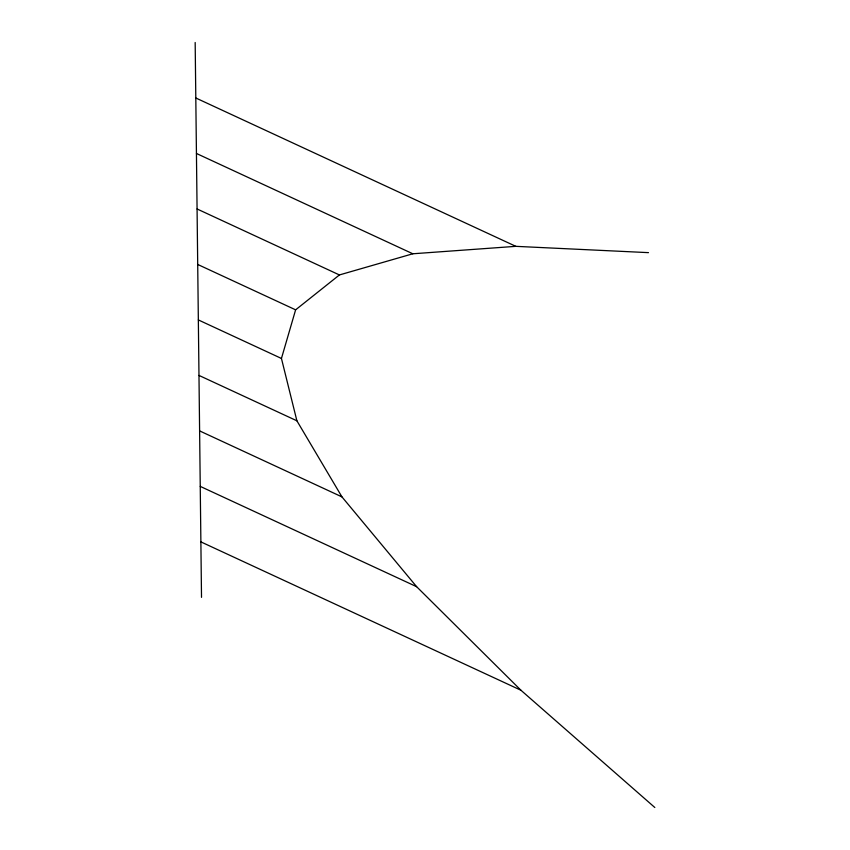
<?xml version="1.0" encoding="UTF-8"?>
<svg xmlns="http://www.w3.org/2000/svg" width="850" height="850" viewBox="0 0 850 850"><rect width="100%" height="100%" fill="white"/><g stroke="black" fill="none" stroke-linecap="round" stroke-linejoin="round"><path stroke-width="1.27" d="M654.829 807.5L520.923 690.232L416.627 586.691L341.955 496.889L296.894 420.803L281.446 358.456L295.619 309.836L339.416 274.943L412.824 253.778L515.844 246.341L648.486 252.641M195.808 97.984L515.844 246.341M196.435 153.468L412.824 253.778M197.072 208.962L339.416 274.943M197.71 264.446L295.619 309.836M198.347 319.929L281.446 358.456M198.974 375.413L296.894 420.803M199.612 430.897L341.955 496.889M200.249 486.391L416.627 586.691M200.876 541.875L520.923 690.232M195.171 42.5L201.514 597.359"/></g></svg>
